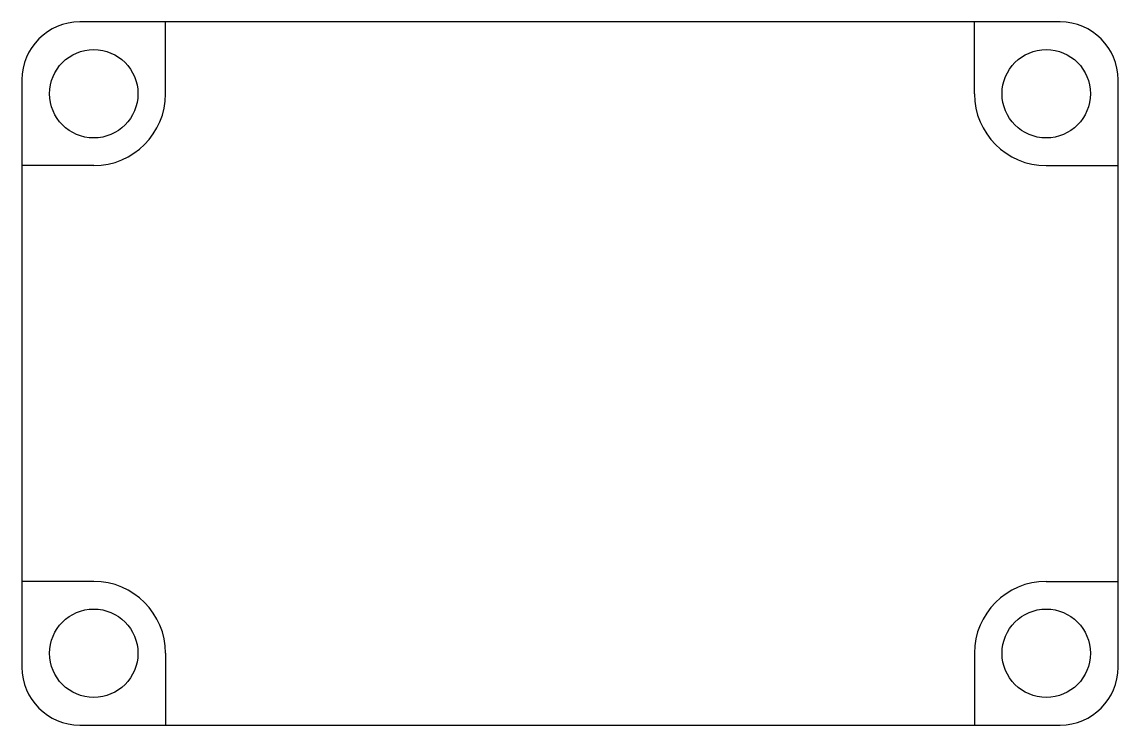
# Model space of a CAD drawing. Header units: millimetres. Extents: x -27.9 to 27.9, y -17.9 to 17.9.
import ezdxf

# ---------------------------------------------------------------- set-up
doc = ezdxf.new("R2010")
doc.units = ezdxf.units.MM
doc.layers.get('0').update_dxf_attribs({"linetype": 'CONTINUOUS'})

msp = doc.modelspace()

# ---------------------------------------------------------------- linework, layer by layer
for p, q in [((24.95, 17.9), (-24.95, 17.9)), ((-20.586, 14.243), (-20.586, 17.9)), ((20.586, 14.243), (20.586, 17.9)), ((-27.9, 14.95), (-27.9, -14.95)), ((27.9, -14.95), (27.9, 14.95)), ((-24.243, 10.586), (-27.9, 10.586)), ((24.243, 10.586), (27.9, 10.586)), ((-24.243, -10.586), (-27.9, -10.586)), ((24.243, -10.586), (27.9, -10.586)), ((-20.586, -14.243), (-20.586, -17.9)), ((20.586, -14.243), (20.586, -17.9)), ((-24.95, -17.9), (24.95, -17.9))]:
    msp.add_line(p, q)
for centre in [(-24.243, 14.243), (24.243, 14.243), (-24.243, -14.243), (24.243, -14.243)]:
    msp.add_circle(centre, 2.25)
for centre, radius, start, end in [((-24.95, 14.95), 2.95, 90, 180), ((24.95, 14.95), 2.95, 0, 90), ((-24.243, 14.243), 3.657, -90, 0), ((24.243, 14.243), 3.657, 180, 270), ((-24.243, -14.243), 3.657, 0, 90), ((24.243, -14.243), 3.657, 90, 180), ((-24.95, -14.95), 2.95, 180, 270), ((24.95, -14.95), 2.95, -90, 0)]:
    msp.add_arc(centre, radius, start, end)

doc.saveas('drawing.dxf')
